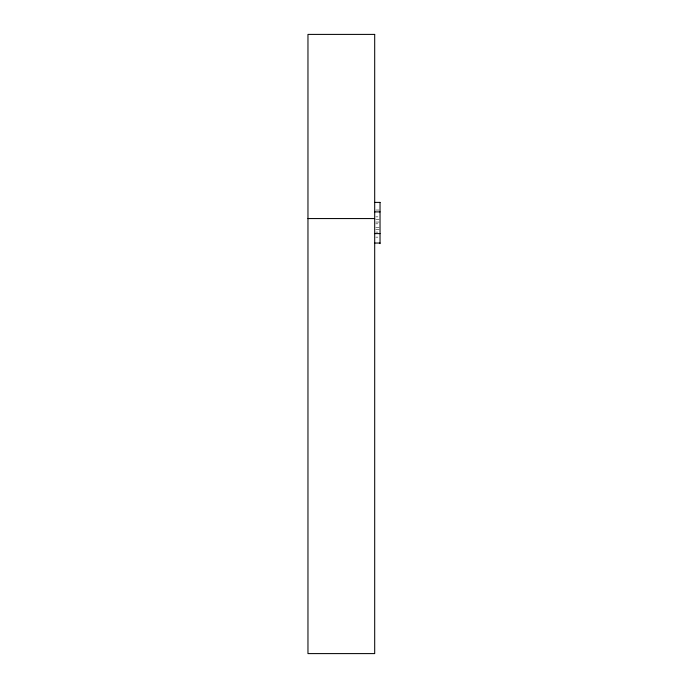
<?xml version="1.0" encoding="UTF-8"?>
<svg xmlns="http://www.w3.org/2000/svg" width="688" height="688" viewBox="0 0 688 688"><rect width="100%" height="100%" fill="white"/><g stroke="black" fill="none" stroke-linecap="round" stroke-linejoin="round"><path stroke-width="0.52" stroke-dasharray="3.44 2.58" d="M375.76 210.021L380.034 210.021M375.76 216.849L377.893 216.849M375.76 219.403L380.034 219.403M375.76 222.052L380.034 222.052M375.76 223.806L377.893 223.806M375.76 227.444L380.034 227.444M375.76 229.672L380.034 229.672M375.76 232.114L377.893 232.114M375.76 237.145L377.893 237.145"/><path stroke-width="1.03" d="M374.693 202.392L380.034 202.392M374.693 211.895L380.034 211.895M307.966 218.56L374.693 218.56M374.693 233.602L380.034 233.602M374.693 243.045L380.034 243.045M380.034 202.367L380.034 243.638M374.693 34.4L307.966 34.4L307.966 653.6L374.693 653.6L374.693 34.4"/></g></svg>
